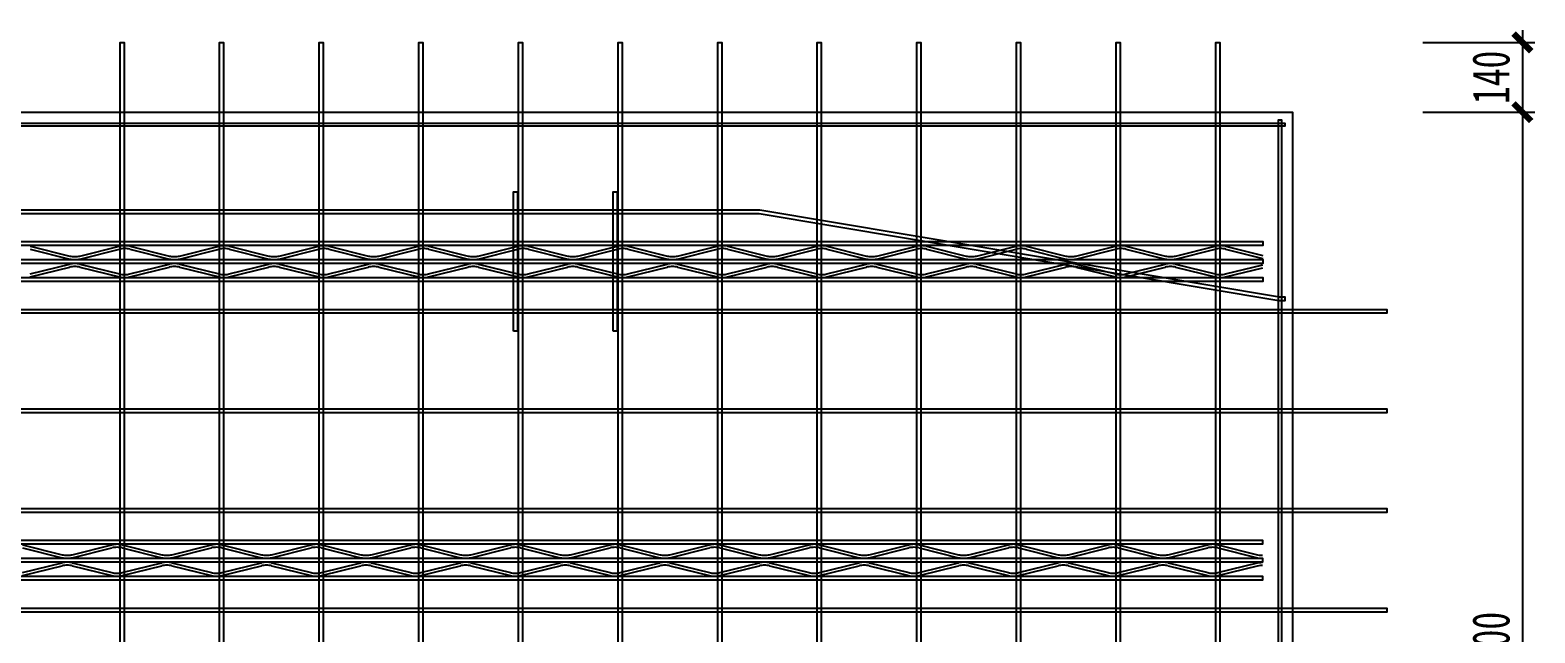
# Model space of a CAD drawing. Extents: x -524 to 129100, y -10500 to 1.
# Drawn here: x 28008 to 31029, y -7517 to -6306 of the extents above; entities that cross this region are included whole.
import ezdxf

# ---------------------------------------------------------------- set-up
doc = ezdxf.new("R2010")
doc.units = 0
doc.header["$LTSCALE"] = 250
doc.linetypes.add('BeePC_CENTER', pattern=[2, 1.25, -0.25, 0.25, -0.25])
doc.layers.get('0').update_dxf_attribs({"linetype": 'CONTINUOUS'})
doc.layers.get('Defpoints').update_dxf_attribs({"linetype": 'CONTINUOUS'})
for name, color, linetype in [('BeePC-CCBZ', 110, 'CONTINUOUS'), ('BeePC-GJ-LEVEL', 141, 'CONTINUOUS'), ('BeePC-GJ-Truss', 185, 'CONTINUOUS'), ('BeePC-TONG-ZT', 50, 'CONTINUOUS')]:
    doc.layers.add(name, color=color, linetype=linetype)
doc.styles.add('BeePC_Dim', font='simfang.ttf', dxfattribs={"width": 0.7})
doc.dimstyles.new('BeePC_DIM_25_25', dxfattribs={"dimtxt": 75, "dimasz": 25, "dimexe": 25, "dimexo": 0, "dimgap": 25, "dimtad": 1, "dimdec": 0, "dimzin": 0, "dimdsep": 46, "dimtxsty": 'BeePC_Dim', "dimblk": 'ARCHTICK', "dimcen": 0, "dimdle": 25, "dimclrt": 7, "dimadec": 0, "dimazin": 0, "dimtfac": 1, "dimtdec": 0, "dimtix": 1, "dimtmove": 2, "dimatfit": 3, "dimfxl": 250, "dimfxlon": 1, "dimtfill": 1, "dimtolj": 1, "dimtzin": 0, "dimarcsym": 0})

# ---------------------------------------------------------------- blocks, each defined once
blk = doc.blocks.new('_ArchTick')
at = {"color": 0, "linetype": 'ByBlock', "const_width": 0.5}
blk.add_lwpolyline([(-0.71, -0.71), (0.71, 0.71)], dxfattribs=at)
blk = doc.blocks.new('*D63')
at = {"layer": 'BeePC-CCBZ', "color": 0, "lineweight": -2, "transparency": 16777216}
for p, q in [((30542.4, -9417.9), (30542.4, -9642.9)), ((30732.4, -9417.9), (30732.4, -9642.9)), ((30517.4, -9617.9), (30757.4, -9617.9))]:
    blk.add_line(p, q, dxfattribs=at)
at = {"layer": 'Defpoints', "color": 0, "transparency": 16777216}
for p in [(30732.4, -6870.9), (30542.4, -7670.9), (30732.4, -9617.9)]:
    blk.add_point(p, dxfattribs=at)
at = {"layer": 'BeePC-CCBZ', "color": 0, "lineweight": -2, "transparency": 16777216, "xscale": 25, "yscale": 25, "zscale": 25, "rotation": 180}
blk.add_blockref('_ArchTick', (30542.4, -9617.9), dxfattribs=at)
at = {"layer": 'BeePC-CCBZ', "color": 0, "lineweight": -2, "transparency": 16777216, "xscale": 25, "yscale": 25, "zscale": 25}
blk.add_blockref('_ArchTick', (30732.4, -9617.9), dxfattribs=at)
at = {"layer": 'BeePC-CCBZ', "color": 7, "linetype": 'BeePC_CENTER', "transparency": 16777216, "insert": (30637.4, -9555), "char_height": 75, "attachment_point": 5, "style": 'BeePC_Dim', "bg_fill": 3, "box_fill_scale": 1.1, "bg_fill_color": 256, "bg_fill_true_color": 13158600, "bg_fill_transparency": 0}
blk.add_mtext('\\A1;190', dxfattribs=at)
blk = doc.blocks.new('*D64')
at = {"layer": 'BeePC-CCBZ', "color": 0, "lineweight": -2, "transparency": 16777216}
for p, q in [((31004.4, -6305.9), (31004.4, -6495.9)), ((30804.4, -6330.9), (31029.4, -6330.9)), ((30804.4, -6470.9), (31029.4, -6470.9))]:
    blk.add_line(p, q, dxfattribs=at)
at = {"layer": 'Defpoints', "color": 0, "transparency": 16777216}
for p in [(30392.6, -6330.9), (26782.6, -6470.9), (31004.4, -6470.9)]:
    blk.add_point(p, dxfattribs=at)
at = {"layer": 'BeePC-CCBZ', "color": 0, "lineweight": -2, "transparency": 16777216, "xscale": 25, "yscale": 25, "zscale": 25}
for p, rotation in [((31004.4, -6330.9), 270), ((31004.4, -6470.9), 90)]:
    blk.add_blockref('_ArchTick', p, dxfattribs=dict(at, rotation=rotation))
at = {"layer": 'BeePC-CCBZ', "color": 7, "linetype": 'BeePC_CENTER', "transparency": 16777216, "insert": (30941.5, -6400.9), "char_height": 75, "attachment_point": 5, "rotation": 90, "style": 'BeePC_Dim', "bg_fill": 3, "box_fill_scale": 1.1, "bg_fill_color": 256, "bg_fill_true_color": 13158600, "bg_fill_transparency": 0}
blk.add_mtext('\\A1;140', dxfattribs=at)
blk = doc.blocks.new('*D65')
at = {"layer": 'BeePC-CCBZ', "color": 0, "lineweight": -2, "transparency": 16777216}
for p, q in [((31004.4, -6445.9), (31004.4, -8895.9)), ((30804.4, -6470.9), (31029.4, -6470.9)), ((30804.4, -8870.9), (31029.4, -8870.9))]:
    blk.add_line(p, q, dxfattribs=at)
at = {"layer": 'Defpoints', "color": 0, "transparency": 16777216}
for p in [(26782.6, -6470.9), (26782.6, -8870.9), (31004.4, -8870.9)]:
    blk.add_point(p, dxfattribs=at)
at = {"layer": 'BeePC-CCBZ', "color": 0, "lineweight": -2, "transparency": 16777216, "xscale": 25, "yscale": 25, "zscale": 25}
for p, rotation in [((31004.4, -6470.9), 90), ((31004.4, -8870.9), 270)]:
    blk.add_blockref('_ArchTick', p, dxfattribs=dict(at, rotation=rotation))
at = {"layer": 'BeePC-CCBZ', "color": 7, "linetype": 'BeePC_CENTER', "transparency": 16777216, "insert": (30941.5, -7670.9), "char_height": 75, "attachment_point": 5, "rotation": 90, "style": 'BeePC_Dim', "bg_fill": 3, "box_fill_scale": 1.1, "bg_fill_color": 256, "bg_fill_true_color": 13158600, "bg_fill_transparency": 0}
blk.add_mtext('\\A1;200x12=2400', dxfattribs=at)

msp = doc.modelspace()

# ---------------------------------------------------------------- linework, layer by layer
for points in [[(28978.6, -6910.9), (28978.6, -6630.9), (28986.6, -6630.9), (28986.6, -6910.9), (28978.6, -6910.9)], [(29178.6, -6910.9), (29178.6, -6630.9), (29186.6, -6630.9), (29186.6, -6910.9), (29178.6, -6910.9)]]:
    msp.add_lwpolyline(points)
at = {"layer": 'BeePC-GJ-LEVEL'}
for points in [[(28188.6, -9341.9), (28188.6, -6330.9), (28196.6, -6330.9), (28196.6, -9341.9)], [(28388.6, -9341.9), (28388.6, -6330.9), (28396.6, -6330.9), (28396.6, -9341.9)], [(28588.6, -9341.9), (28588.6, -6330.9), (28596.6, -6330.9), (28596.6, -9341.9)], [(28788.6, -9341.9), (28788.6, -6330.9), (28796.6, -6330.9), (28796.6, -9341.9)], [(28988.6, -9341.9), (28988.6, -6330.9), (28996.6, -6330.9), (28996.6, -9341.9)], [(29188.6, -9341.9), (29188.6, -6330.9), (29196.6, -6330.9), (29196.6, -9341.9)], [(29388.6, -9341.9), (29388.6, -6330.9), (29396.6, -6330.9), (29396.6, -9341.9)], [(29588.6, -9341.9), (29588.6, -6330.9), (29596.6, -6330.9), (29596.6, -9341.9)], [(29788.6, -9341.9), (29788.6, -6330.9), (29796.6, -6330.9), (29796.6, -9341.9)], [(29988.6, -9341.9), (29988.6, -6330.9), (29996.6, -6330.9), (29996.6, -9341.9)], [(30188.6, -9341.9), (30188.6, -6330.9), (30196.6, -6330.9), (30196.6, -9341.9)], [(30388.6, -9341.9), (30388.6, -6330.9), (30396.6, -6330.9), (30396.6, -9341.9)], [(23037.8, -6492.9), (30527.4, -6492.9), (30527.4, -6498.9), (23037.8, -6498.9), (23037.8, -6492.9)], [(30514.4, -8855.9), (30514.4, -6485.9), (30520.4, -6485.9), (30520.4, -8855.9), (30514.4, -8855.9)], [(22882.8, -6866.9), (30732.4, -6866.9), (30732.4, -6874.9), (22882.8, -6874.9), (22882.8, -6866.9)], [(22882.8, -7066.9), (30732.4, -7066.9), (30732.4, -7074.9), (22882.8, -7074.9), (22882.8, -7066.9)], [(22882.8, -7266.9), (30732.4, -7266.9), (30732.4, -7274.9), (22882.8, -7274.9), (22882.8, -7266.9)], [(22882.8, -7466.9), (30732.4, -7466.9), (30732.4, -7474.9), (22882.8, -7474.9), (22882.8, -7466.9)]]:
    msp.add_lwpolyline(points, dxfattribs=at)
msp.add_lwpolyline([(23298.8, -6841.7), (24342.2, -6667.3, -0.041439), (24346.1, -6666.9), (29469.4, -6666.9, -0.041439), (29473.4, -6667.3), (30516.8, -6841.7, 0.041439), (30519.4, -6841.9), (30527.4, -6841.9), (30527.4, -6849.9), (30519.4, -6849.9, -0.041439), (30515.5, -6849.6), (29472.1, -6675.2, 0.041439), (29469.4, -6674.9), (24346.1, -6674.9, 0.041439), (24343.5, -6675.2), (23300.1, -6849.6, -0.041439), (23296.1, -6849.9), (23037.8, -6849.9), (23037.8, -6841.9), (23296.1, -6841.9, 0.041439), (23298.8, -6841.7)], format="xyb", dxfattribs=at)
at = {"layer": 'BeePC-GJ-Truss'}
for points in [[(23297.8, -6730.9), (30482.8, -6730.9), (30482.8, -6738.9), (23297.8, -6738.9), (23297.8, -6730.9)], [(23297.8, -6766.9), (30482.8, -6766.9), (30482.8, -6774.9), (23297.8, -6774.9), (23297.8, -6766.9), (23301.2, -6766.8), (23304.4, -6766.4), (23308, -6765.8), (23387.6, -6746.1)], [(28008, -6740.1), (28087.6, -6759.8)], [(28008, -6746.1), (28087.6, -6765.8)], [(28108, -6759.8), (28187.6, -6740.1)], [(28108, -6765.8), (28187.6, -6746.1)], [(28208, -6740.1), (28287.6, -6759.8)], [(28208, -6746.1), (28287.6, -6765.8)], [(28308, -6759.8), (28387.6, -6740.1)], [(28308, -6765.8), (28387.6, -6746.1)], [(28408, -6740.1), (28487.6, -6759.8)], [(28408, -6746.1), (28487.6, -6765.8)], [(28508, -6759.8), (28587.6, -6740.1)], [(28508, -6765.8), (28587.6, -6746.1)], [(28608, -6740.1), (28687.6, -6759.8)], [(28608, -6746.1), (28687.6, -6765.8)], [(28708, -6759.8), (28787.6, -6740.1)], [(28708, -6765.8), (28787.6, -6746.1)], [(28808, -6740.1), (28887.6, -6759.8)], [(28808, -6746.1), (28887.6, -6765.8)], [(28908, -6759.8), (28987.6, -6740.1)], [(28908, -6765.8), (28987.6, -6746.1)], [(29008, -6740.1), (29087.6, -6759.8)], [(29008, -6746.1), (29087.6, -6765.8)], [(29108, -6759.8), (29187.6, -6740.1)], [(29108, -6765.8), (29187.6, -6746.1)], [(29208, -6740.1), (29287.6, -6759.8)], [(29208, -6746.1), (29287.6, -6765.8)], [(29308, -6759.8), (29387.6, -6740.1)], [(29308, -6765.8), (29387.6, -6746.1)], [(29408, -6740.1), (29487.6, -6759.8)], [(29408, -6746.1), (29487.6, -6765.8)], [(29508, -6759.8), (29587.6, -6740.1)], [(29508, -6765.8), (29587.6, -6746.1)], [(29608, -6740.1), (29687.6, -6759.8)], [(29608, -6746.1), (29687.6, -6765.8)], [(29708, -6759.8), (29787.6, -6740.1)], [(29708, -6765.8), (29787.6, -6746.1)], [(29808, -6740.1), (29887.6, -6759.8)], [(29808, -6746.1), (29887.6, -6765.8)], [(29908, -6759.8), (29987.6, -6740.1)], [(29908, -6765.8), (29987.6, -6746.1)], [(30008, -6740.1), (30087.6, -6759.8)], [(30008, -6746.1), (30087.6, -6765.8)], [(30108, -6759.8), (30187.6, -6740.1)], [(30108, -6765.8), (30187.6, -6746.1)], [(30208, -6740.1), (30287.6, -6759.8)], [(30208, -6746.1), (30287.6, -6765.8)], [(30308, -6759.8), (30387.6, -6740.1)], [(30308, -6765.8), (30387.6, -6746.1)], [(30408, -6740.1), (30482.8, -6758.6)], [(30408, -6746.1), (30482.8, -6764.6)], [(28008, -6795.8), (28087.6, -6776.1)], [(28008, -6801.8), (28087.6, -6782.1)], [(28108, -6776.1), (28187.6, -6795.8)], [(28108, -6782.1), (28187.6, -6801.8)], [(28208, -6795.8), (28287.6, -6776.1)], [(28208, -6801.8), (28287.6, -6782.1)], [(28308, -6776.1), (28387.6, -6795.8)], [(28308, -6782.1), (28387.6, -6801.8)], [(28408, -6795.8), (28487.6, -6776.1)], [(28408, -6801.8), (28487.6, -6782.1)], [(28508, -6776.1), (28587.6, -6795.8)], [(28508, -6782.1), (28587.6, -6801.8)], [(28608, -6795.8), (28687.6, -6776.1)], [(28608, -6801.8), (28687.6, -6782.1)], [(28708, -6776.1), (28787.6, -6795.8)], [(28708, -6782.1), (28787.6, -6801.8)], [(28808, -6795.8), (28887.6, -6776.1)], [(28808, -6801.8), (28887.6, -6782.1)], [(28908, -6776.1), (28987.6, -6795.8)], [(28908, -6782.1), (28987.6, -6801.8)], [(29008, -6795.8), (29087.6, -6776.1)], [(29008, -6801.8), (29087.6, -6782.1)], [(29108, -6776.1), (29187.6, -6795.8)], [(29108, -6782.1), (29187.6, -6801.8)], [(29208, -6795.8), (29287.6, -6776.1)], [(29208, -6801.8), (29287.6, -6782.1)], [(29308, -6776.1), (29387.6, -6795.8)], [(29308, -6782.1), (29387.6, -6801.8)], [(29408, -6795.8), (29487.6, -6776.1)], [(29408, -6801.8), (29487.6, -6782.1)], [(29508, -6776.1), (29587.6, -6795.8)], [(29508, -6782.1), (29587.6, -6801.8)], [(29608, -6795.8), (29687.6, -6776.1)], [(29608, -6801.8), (29687.6, -6782.1)], [(29708, -6776.1), (29787.6, -6795.8)], [(29708, -6782.1), (29787.6, -6801.8)], [(29808, -6795.8), (29887.6, -6776.1)], [(29808, -6801.8), (29887.6, -6782.1)], [(29908, -6776.1), (29987.6, -6795.8)], [(29908, -6782.1), (29987.6, -6801.8)], [(30008, -6795.8), (30087.6, -6776.1)], [(30008, -6801.8), (30087.6, -6782.1)], [(30108, -6776.1), (30187.6, -6795.8)], [(30108, -6782.1), (30187.6, -6801.8)], [(30208, -6795.8), (30287.6, -6776.1)], [(30208, -6801.8), (30287.6, -6782.1)], [(30308, -6776.1), (30387.6, -6795.8)], [(30308, -6782.1), (30387.6, -6801.8)], [(30408, -6795.8), (30482.8, -6777.3)], [(30408, -6801.8), (30482.8, -6783.3)], [(23297.8, -6802.9), (30482.8, -6802.9), (30482.8, -6810.9), (23297.8, -6810.9), (23297.8, -6802.9)], [(23082.6, -7330.9), (30482.6, -7330.9), (30482.6, -7338.9), (23082.6, -7338.9), (23082.6, -7330.9)], [(27992.8, -7340.1), (28072.4, -7359.8)], [(28092.8, -7359.8), (28172.4, -7340.1)], [(28192.8, -7340.1), (28272.4, -7359.8)], [(28292.8, -7359.8), (28372.4, -7340.1)], [(28392.8, -7340.1), (28472.4, -7359.8)], [(28492.8, -7359.8), (28572.4, -7340.1)], [(28592.8, -7340.1), (28672.4, -7359.8)], [(28692.8, -7359.8), (28772.4, -7340.1)], [(28792.8, -7340.1), (28872.4, -7359.8)], [(28892.8, -7359.8), (28972.4, -7340.1)], [(28992.8, -7340.1), (29072.4, -7359.8)], [(29092.8, -7359.8), (29172.4, -7340.1)], [(29192.8, -7340.1), (29272.4, -7359.8)], [(29292.8, -7359.8), (29372.4, -7340.1)], [(29392.8, -7340.1), (29472.4, -7359.8)], [(29492.8, -7359.8), (29572.4, -7340.1)], [(29592.8, -7340.1), (29672.4, -7359.8)], [(29692.8, -7359.8), (29772.4, -7340.1)], [(29792.8, -7340.1), (29872.4, -7359.8)], [(29892.8, -7359.8), (29972.4, -7340.1)], [(29992.8, -7340.1), (30072.4, -7359.8)], [(30092.8, -7359.8), (30172.4, -7340.1)], [(30192.8, -7340.1), (30272.4, -7359.8)], [(30292.8, -7359.8), (30372.4, -7340.1)], [(30392.8, -7340.1), (30472.4, -7359.8), (30475.5, -7360.5), (30478.6, -7360.9), (30482.6, -7360.9)], [(23082.6, -7366.9), (30482.6, -7366.9), (30482.6, -7374.9), (23082.6, -7374.9), (23082.6, -7366.9), (23086, -7366.8), (23089.2, -7366.4), (23092.8, -7365.8), (23172.4, -7346.1)], [(27992.8, -7346.1), (28072.4, -7365.8)], [(28092.8, -7365.8), (28172.4, -7346.1)], [(28192.8, -7346.1), (28272.4, -7365.8)], [(28292.8, -7365.8), (28372.4, -7346.1)], [(28392.8, -7346.1), (28472.4, -7365.8)], [(28492.8, -7365.8), (28572.4, -7346.1)], [(28592.8, -7346.1), (28672.4, -7365.8)], [(28692.8, -7365.8), (28772.4, -7346.1)], [(28792.8, -7346.1), (28872.4, -7365.8)], [(28892.8, -7365.8), (28972.4, -7346.1)], [(28992.8, -7346.1), (29072.4, -7365.8)], [(29092.8, -7365.8), (29172.4, -7346.1)], [(29192.8, -7346.1), (29272.4, -7365.8)], [(29292.8, -7365.8), (29372.4, -7346.1)], [(29392.8, -7346.1), (29472.4, -7365.8)], [(29492.8, -7365.8), (29572.4, -7346.1)], [(29592.8, -7346.1), (29672.4, -7365.8)], [(29692.8, -7365.8), (29772.4, -7346.1)], [(29792.8, -7346.1), (29872.4, -7365.8)], [(29892.8, -7365.8), (29972.4, -7346.1)], [(29992.8, -7346.1), (30072.4, -7365.8)], [(30092.8, -7365.8), (30172.4, -7346.1)], [(30192.8, -7346.1), (30272.4, -7365.8)], [(30292.8, -7365.8), (30372.4, -7346.1)], [(30392.8, -7346.1), (30472.4, -7365.8), (30476, -7366.4), (30479.2, -7366.8), (30482.6, -7366.9)], [(27992.8, -7395.8), (28072.4, -7376.1)], [(27992.8, -7401.8), (28072.4, -7382.1)], [(28092.8, -7376.1), (28172.4, -7395.8)], [(28092.8, -7382.1), (28172.4, -7401.8)], [(28192.8, -7395.8), (28272.4, -7376.1)], [(28192.8, -7401.8), (28272.4, -7382.1)], [(28292.8, -7376.1), (28372.4, -7395.8)], [(28292.8, -7382.1), (28372.4, -7401.8)], [(28392.8, -7395.8), (28472.4, -7376.1)], [(28392.8, -7401.8), (28472.4, -7382.1)], [(28492.8, -7376.1), (28572.4, -7395.8)], [(28492.8, -7382.1), (28572.4, -7401.8)], [(28592.8, -7395.8), (28672.4, -7376.1)], [(28592.8, -7401.8), (28672.4, -7382.1)], [(28692.8, -7376.1), (28772.4, -7395.8)], [(28692.8, -7382.1), (28772.4, -7401.8)], [(28792.8, -7395.8), (28872.4, -7376.1)], [(28792.8, -7401.8), (28872.4, -7382.1)], [(28892.8, -7376.1), (28972.4, -7395.8)], [(28892.8, -7382.1), (28972.4, -7401.8)], [(28992.8, -7395.8), (29072.4, -7376.1)], [(28992.8, -7401.8), (29072.4, -7382.1)], [(29092.8, -7376.1), (29172.4, -7395.8)], [(29092.8, -7382.1), (29172.4, -7401.8)], [(29192.8, -7395.8), (29272.4, -7376.1)], [(29192.8, -7401.8), (29272.4, -7382.1)], [(29292.8, -7376.1), (29372.4, -7395.8)], [(29292.8, -7382.1), (29372.4, -7401.8)], [(29392.8, -7395.8), (29472.4, -7376.1)], [(29392.8, -7401.8), (29472.4, -7382.1)], [(29492.8, -7376.1), (29572.4, -7395.8)], [(29492.8, -7382.1), (29572.4, -7401.8)], [(29592.8, -7395.8), (29672.4, -7376.1)], [(29592.8, -7401.8), (29672.4, -7382.1)], [(29692.8, -7376.1), (29772.4, -7395.8)], [(29692.8, -7382.1), (29772.4, -7401.8)], [(29792.8, -7395.8), (29872.4, -7376.1)], [(29792.8, -7401.8), (29872.4, -7382.1)], [(29892.8, -7376.1), (29972.4, -7395.8)], [(29892.8, -7382.1), (29972.4, -7401.8)], [(29992.8, -7395.8), (30072.4, -7376.1)], [(29992.8, -7401.8), (30072.4, -7382.1)], [(30092.8, -7376.1), (30172.4, -7395.8)], [(30092.8, -7382.1), (30172.4, -7401.8)], [(30192.8, -7395.8), (30272.4, -7376.1)], [(30192.8, -7401.8), (30272.4, -7382.1)], [(30292.8, -7376.1), (30372.4, -7395.8)], [(30292.8, -7382.1), (30372.4, -7401.8)], [(30392.8, -7395.8), (30472.4, -7376.1), (30476, -7375.4), (30479.2, -7375.1), (30482.6, -7374.9)], [(30392.8, -7401.8), (30472.4, -7382.1), (30476.1, -7381.3), (30479.3, -7381), (30482.6, -7380.9)], [(23082.6, -7402.9), (30482.6, -7402.9), (30482.6, -7410.9), (23082.6, -7410.9), (23082.6, -7402.9)]]:
    msp.add_lwpolyline(points, dxfattribs=at)
for centre, major_axis, start_param, end_param in [((28096.6, -6757.5), (12, 0), 3.861169, 4.813041), ((28099, -6761.8), (18, 0), 4.026697, 4.647513), ((28099, -6757.5), (12, 0), 4.611737, 5.563609), ((28096.6, -6761.8), (18, 0), 4.777265, 5.398081), ((28199, -6744.1), (18, 0), 1.635672, 2.256488), ((28196.6, -6748.4), (12, 0), 1.470144, 2.422017), ((28196.6, -6744.1), (18, 0), 0.885104, 1.50592), ((28199, -6748.4), (12, 0), 0.719576, 1.671449), ((28296.6, -6757.5), (12, 0), 3.861169, 4.813041), ((28299, -6761.8), (18, 0), 4.026697, 4.647513), ((28299, -6757.5), (12, 0), 4.611737, 5.563609), ((28296.6, -6761.8), (18, 0), 4.777265, 5.398081), ((28399, -6744.1), (18, 0), 1.635672, 2.256488), ((28396.6, -6748.4), (12, 0), 1.470144, 2.422017), ((28396.6, -6744.1), (18, 0), 0.885104, 1.50592), ((28399, -6748.4), (12, 0), 0.719576, 1.671449), ((28496.6, -6757.5), (12, 0), 3.861169, 4.813041), ((28499, -6761.8), (18, 0), 4.026697, 4.647513), ((28499, -6757.5), (12, 0), 4.611737, 5.563609), ((28496.6, -6761.8), (18, 0), 4.777265, 5.398081), ((28599, -6744.1), (18, 0), 1.635672, 2.256488), ((28596.6, -6748.4), (12, 0), 1.470144, 2.422017), ((28596.6, -6744.1), (18, 0), 0.885104, 1.50592), ((28599, -6748.4), (12, 0), 0.719576, 1.671449), ((28696.6, -6757.5), (12, 0), 3.861169, 4.813041), ((28699, -6761.8), (18, 0), 4.026697, 4.647513), ((28699, -6757.5), (12, 0), 4.611737, 5.563609), ((28696.6, -6761.8), (18, 0), 4.777265, 5.398081), ((28799, -6744.1), (18, 0), 1.635672, 2.256488), ((28796.6, -6748.4), (12, 0), 1.470144, 2.422017), ((28796.6, -6744.1), (18, 0), 0.885104, 1.50592), ((28799, -6748.4), (12, 0), 0.719576, 1.671449), ((28896.6, -6757.5), (12, 0), 3.861169, 4.813041), ((28899, -6761.8), (18, 0), 4.026697, 4.647513), ((28899, -6757.5), (12, 0), 4.611737, 5.563609), ((28896.6, -6761.8), (18, 0), 4.777265, 5.398081), ((28999, -6744.1), (18, 0), 1.635672, 2.256488), ((28996.6, -6748.4), (12, 0), 1.470144, 2.422017), ((28996.6, -6744.1), (18, 0), 0.885104, 1.50592), ((28999, -6748.4), (12, 0), 0.719576, 1.671449), ((29096.6, -6757.5), (12, 0), 3.861169, 4.813041), ((29099, -6761.8), (18, 0), 4.026697, 4.647513), ((29099, -6757.5), (12, 0), 4.611737, 5.563609), ((29096.6, -6761.8), (18, 0), 4.777265, 5.398081), ((29199, -6744.1), (18, 0), 1.635672, 2.256488), ((29196.6, -6748.4), (12, 0), 1.470144, 2.422017), ((29196.6, -6744.1), (18, 0), 0.885104, 1.50592), ((29199, -6748.4), (12, 0), 0.719576, 1.671449), ((29296.6, -6757.5), (12, 0), 3.861169, 4.813041), ((29299, -6761.8), (18, 0), 4.026697, 4.647513), ((29299, -6757.5), (12, 0), 4.611737, 5.563609), ((29296.6, -6761.8), (18, 0), 4.777265, 5.398081), ((29399, -6744.1), (18, 0), 1.635672, 2.256488), ((29396.6, -6748.4), (12, 0), 1.470144, 2.422017), ((29396.6, -6744.1), (18, 0), 0.885104, 1.50592), ((29399, -6748.4), (12, 0), 0.719576, 1.671449), ((29496.6, -6757.5), (12, 0), 3.861169, 4.813041), ((29499, -6761.8), (18, 0), 4.026697, 4.647513), ((29499, -6757.5), (12, 0), 4.611737, 5.563609), ((29496.6, -6761.8), (18, 0), 4.777265, 5.398081), ((29599, -6744.1), (18, 0), 1.635672, 2.256488), ((29596.6, -6748.4), (12, 0), 1.470144, 2.422017), ((29596.6, -6744.1), (18, 0), 0.885104, 1.50592), ((29599, -6748.4), (12, 0), 0.719576, 1.671449), ((29696.6, -6757.5), (12, 0), 3.861169, 4.813041), ((29699, -6761.8), (18, 0), 4.026697, 4.647513), ((29699, -6757.5), (12, 0), 4.611737, 5.563609), ((29696.6, -6761.8), (18, 0), 4.777265, 5.398081), ((29799, -6744.1), (18, 0), 1.635672, 2.256488), ((29796.6, -6748.4), (12, 0), 1.470144, 2.422017), ((29796.6, -6744.1), (18, 0), 0.885104, 1.50592), ((29799, -6748.4), (12, 0), 0.719576, 1.671449), ((29896.6, -6757.5), (12, 0), 3.861169, 4.813041), ((29899, -6761.8), (18, 0), 4.026697, 4.647513), ((29899, -6757.5), (12, 0), 4.611737, 5.563609), ((29896.6, -6761.8), (18, 0), 4.777265, 5.398081), ((29999, -6744.1), (18, 0), 1.635672, 2.256488), ((29996.6, -6748.4), (12, 0), 1.470144, 2.422017), ((29996.6, -6744.1), (18, 0), 0.885104, 1.50592), ((29999, -6748.4), (12, 0), 0.719576, 1.671449), ((30096.6, -6757.5), (12, 0), 3.861169, 4.813041), ((30099, -6761.8), (18, 0), 4.026697, 4.647513), ((30099, -6757.5), (12, 0), 4.611737, 5.563609), ((30096.6, -6761.8), (18, 0), 4.777265, 5.398081), ((30199, -6744.1), (18, 0), 1.635672, 2.256488), ((30196.6, -6748.4), (12, 0), 1.470144, 2.422017), ((30196.6, -6744.1), (18, 0), 0.885104, 1.50592), ((30199, -6748.4), (12, 0), 0.719576, 1.671449), ((30296.6, -6757.5), (12, 0), 3.861169, 4.813041), ((30299, -6761.8), (18, 0), 4.026697, 4.647513), ((30299, -6757.5), (12, 0), 4.611737, 5.563609), ((30296.6, -6761.8), (18, 0), 4.777265, 5.398081), ((30399, -6744.1), (18, 0), 1.635672, 2.256488), ((30396.6, -6748.4), (12, 0), 1.470144, 2.422017), ((30396.6, -6744.1), (18, 0), 0.885104, 1.50592), ((30399, -6748.4), (12, 0), 0.719576, 1.671449), ((28099, -6780.1), (18, 0), 1.635672, 2.256488), ((28096.6, -6784.4), (12, 0), 1.470144, 2.422017), ((28096.6, -6780.1), (18, 0), 0.885104, 1.50592), ((28099, -6784.4), (12, 0), 0.719576, 1.671449), ((28196.6, -6793.5), (12, 0), 3.861169, 4.813041), ((28199, -6793.5), (12, 0), 4.611737, 5.563609), ((28299, -6780.1), (18, 0), 1.635672, 2.256488), ((28296.6, -6784.4), (12, 0), 1.470144, 2.422017), ((28296.6, -6780.1), (18, 0), 0.885104, 1.50592), ((28299, -6784.4), (12, 0), 0.719576, 1.671449), ((28396.6, -6793.5), (12, 0), 3.861169, 4.813041), ((28399, -6793.5), (12, 0), 4.611737, 5.563609), ((28499, -6780.1), (18, 0), 1.635672, 2.256488), ((28496.6, -6784.4), (12, 0), 1.470144, 2.422017), ((28496.6, -6780.1), (18, 0), 0.885104, 1.50592), ((28499, -6784.4), (12, 0), 0.719576, 1.671449), ((28596.6, -6793.5), (12, 0), 3.861169, 4.813041), ((28599, -6793.5), (12, 0), 4.611737, 5.563609), ((28699, -6780.1), (18, 0), 1.635672, 2.256488), ((28696.6, -6784.4), (12, 0), 1.470144, 2.422017), ((28696.6, -6780.1), (18, 0), 0.885104, 1.50592), ((28699, -6784.4), (12, 0), 0.719576, 1.671449), ((28796.6, -6793.5), (12, 0), 3.861169, 4.813041), ((28799, -6793.5), (12, 0), 4.611737, 5.563609), ((28899, -6780.1), (18, 0), 1.635672, 2.256488), ((28896.6, -6784.4), (12, 0), 1.470144, 2.422017), ((28896.6, -6780.1), (18, 0), 0.885104, 1.50592), ((28899, -6784.4), (12, 0), 0.719576, 1.671449), ((28996.6, -6793.5), (12, 0), 3.861169, 4.813041), ((28999, -6793.5), (12, 0), 4.611737, 5.563609), ((29099, -6780.1), (18, 0), 1.635672, 2.256488), ((29096.6, -6784.4), (12, 0), 1.470144, 2.422017), ((29096.6, -6780.1), (18, 0), 0.885104, 1.50592), ((29099, -6784.4), (12, 0), 0.719576, 1.671449), ((29196.6, -6793.5), (12, 0), 3.861169, 4.813041), ((29199, -6793.5), (12, 0), 4.611737, 5.563609), ((29299, -6780.1), (18, 0), 1.635672, 2.256488), ((29296.6, -6784.4), (12, 0), 1.470144, 2.422017), ((29296.6, -6780.1), (18, 0), 0.885104, 1.50592), ((29299, -6784.4), (12, 0), 0.719576, 1.671449), ((29396.6, -6793.5), (12, 0), 3.861169, 4.813041), ((29399, -6793.5), (12, 0), 4.611737, 5.563609), ((29499, -6780.1), (18, 0), 1.635672, 2.256488), ((29496.6, -6784.4), (12, 0), 1.470144, 2.422017), ((29496.6, -6780.1), (18, 0), 0.885104, 1.50592), ((29499, -6784.4), (12, 0), 0.719576, 1.671449), ((29596.6, -6793.5), (12, 0), 3.861169, 4.813041), ((29599, -6793.5), (12, 0), 4.611737, 5.563609), ((29699, -6780.1), (18, 0), 1.635672, 2.256488), ((29696.6, -6784.4), (12, 0), 1.470144, 2.422017), ((29696.6, -6780.1), (18, 0), 0.885104, 1.50592), ((29699, -6784.4), (12, 0), 0.719576, 1.671449), ((29796.6, -6793.5), (12, 0), 3.861169, 4.813041), ((29799, -6793.5), (12, 0), 4.611737, 5.563609), ((29899, -6780.1), (18, 0), 1.635672, 2.256488), ((29896.6, -6784.4), (12, 0), 1.470144, 2.422017), ((29896.6, -6780.1), (18, 0), 0.885104, 1.50592), ((29899, -6784.4), (12, 0), 0.719576, 1.671449), ((29996.6, -6793.5), (12, 0), 3.861169, 4.813041), ((29999, -6793.5), (12, 0), 4.611737, 5.563609), ((30099, -6780.1), (18, 0), 1.635672, 2.256488), ((30096.6, -6784.4), (12, 0), 1.470144, 2.422017), ((30096.6, -6780.1), (18, 0), 0.885104, 1.50592), ((30099, -6784.4), (12, 0), 0.719576, 1.671449), ((30196.6, -6793.5), (12, 0), 3.861169, 4.813041), ((30199, -6793.5), (12, 0), 4.611737, 5.563609), ((30299, -6780.1), (18, 0), 1.635672, 2.256488), ((30296.6, -6784.4), (12, 0), 1.470144, 2.422017), ((30296.6, -6780.1), (18, 0), 0.885104, 1.50592), ((30299, -6784.4), (12, 0), 0.719576, 1.671449), ((30396.6, -6793.5), (12, 0), 3.861169, 4.813041), ((30399, -6793.5), (12, 0), 4.611737, 5.563609), ((28199, -6797.8), (18, 0), 4.026697, 4.647513), ((28196.6, -6797.8), (18, 0), 4.777265, 5.398081), ((28399, -6797.8), (18, 0), 4.026697, 4.647513), ((28396.6, -6797.8), (18, 0), 4.777265, 5.398081), ((28599, -6797.8), (18, 0), 4.026697, 4.647513), ((28596.6, -6797.8), (18, 0), 4.777265, 5.398081), ((28799, -6797.8), (18, 0), 4.026697, 4.647513), ((28796.6, -6797.8), (18, 0), 4.777265, 5.398081), ((28999, -6797.8), (18, 0), 4.026697, 4.647513), ((28996.6, -6797.8), (18, 0), 4.777265, 5.398081), ((29199, -6797.8), (18, 0), 4.026697, 4.647513), ((29196.6, -6797.8), (18, 0), 4.777265, 5.398081), ((29399, -6797.8), (18, 0), 4.026697, 4.647513), ((29396.6, -6797.8), (18, 0), 4.777265, 5.398081), ((29599, -6797.8), (18, 0), 4.026697, 4.647513), ((29596.6, -6797.8), (18, 0), 4.777265, 5.398081), ((29799, -6797.8), (18, 0), 4.026697, 4.647513), ((29796.6, -6797.8), (18, 0), 4.777265, 5.398081), ((29999, -6797.8), (18, 0), 4.026697, 4.647513), ((29996.6, -6797.8), (18, 0), 4.777265, 5.398081), ((30199, -6797.8), (18, 0), 4.026697, 4.647513), ((30196.6, -6797.8), (18, 0), 4.777265, 5.398081), ((30399, -6797.8), (18, 0), 4.026697, 4.647513), ((30396.6, -6797.8), (18, 0), 4.777265, 5.398081), ((28183.8, -7344.1), (18, 0), 1.635672, 2.256488), ((28181.4, -7344.1), (18, 0), 0.885104, 1.50592), ((28383.8, -7344.1), (18, 0), 1.635672, 2.256488), ((28381.4, -7344.1), (18, 0), 0.885104, 1.50592), ((28583.8, -7344.1), (18, 0), 1.635672, 2.256488), ((28581.4, -7344.1), (18, 0), 0.885104, 1.50592), ((28783.8, -7344.1), (18, 0), 1.635672, 2.256488), ((28781.4, -7344.1), (18, 0), 0.885104, 1.50592), ((28983.8, -7344.1), (18, 0), 1.635672, 2.256488), ((28981.4, -7344.1), (18, 0), 0.885104, 1.50592), ((29183.8, -7344.1), (18, 0), 1.635672, 2.256488), ((29181.4, -7344.1), (18, 0), 0.885104, 1.50592), ((29383.8, -7344.1), (18, 0), 1.635672, 2.256488), ((29381.4, -7344.1), (18, 0), 0.885104, 1.50592), ((29583.8, -7344.1), (18, 0), 1.635672, 2.256488), ((29581.4, -7344.1), (18, 0), 0.885104, 1.50592), ((29783.8, -7344.1), (18, 0), 1.635672, 2.256488), ((29781.4, -7344.1), (18, 0), 0.885104, 1.50592), ((29983.8, -7344.1), (18, 0), 1.635672, 2.256488), ((29981.4, -7344.1), (18, 0), 0.885104, 1.50592), ((30183.8, -7344.1), (18, 0), 1.635672, 2.256488), ((30181.4, -7344.1), (18, 0), 0.885104, 1.50592), ((30383.8, -7344.1), (18, 0), 1.635672, 2.256488), ((30381.4, -7344.1), (18, 0), 0.885104, 1.50592), ((28081.4, -7357.5), (12, 0), 3.861169, 4.813041), ((28083.8, -7361.8), (18, 0), 4.026697, 4.647513), ((28083.8, -7357.5), (12, 0), 4.611737, 5.563609), ((28081.4, -7361.8), (18, 0), 4.777265, 5.398081), ((28181.4, -7348.4), (12, 0), 1.470144, 2.422017), ((28183.8, -7348.4), (12, 0), 0.719576, 1.671449), ((28281.4, -7357.5), (12, 0), 3.861169, 4.813041), ((28283.8, -7361.8), (18, 0), 4.026697, 4.647513), ((28283.8, -7357.5), (12, 0), 4.611737, 5.563609), ((28281.4, -7361.8), (18, 0), 4.777265, 5.398081), ((28381.4, -7348.4), (12, 0), 1.470144, 2.422017), ((28383.8, -7348.4), (12, 0), 0.719576, 1.671449), ((28481.4, -7357.5), (12, 0), 3.861169, 4.813041), ((28483.8, -7361.8), (18, 0), 4.026697, 4.647513), ((28483.8, -7357.5), (12, 0), 4.611737, 5.563609), ((28481.4, -7361.8), (18, 0), 4.777265, 5.398081), ((28581.4, -7348.4), (12, 0), 1.470144, 2.422017), ((28583.8, -7348.4), (12, 0), 0.719576, 1.671449), ((28681.4, -7357.5), (12, 0), 3.861169, 4.813041), ((28683.8, -7361.8), (18, 0), 4.026697, 4.647513), ((28683.8, -7357.5), (12, 0), 4.611737, 5.563609), ((28681.4, -7361.8), (18, 0), 4.777265, 5.398081), ((28781.4, -7348.4), (12, 0), 1.470144, 2.422017), ((28783.8, -7348.4), (12, 0), 0.719576, 1.671449), ((28881.4, -7357.5), (12, 0), 3.861169, 4.813041), ((28883.8, -7361.8), (18, 0), 4.026697, 4.647513), ((28883.8, -7357.5), (12, 0), 4.611737, 5.563609), ((28881.4, -7361.8), (18, 0), 4.777265, 5.398081), ((28981.4, -7348.4), (12, 0), 1.470144, 2.422017), ((28983.8, -7348.4), (12, 0), 0.719576, 1.671449), ((29081.4, -7357.5), (12, 0), 3.861169, 4.813041), ((29083.8, -7361.8), (18, 0), 4.026697, 4.647513), ((29083.8, -7357.5), (12, 0), 4.611737, 5.563609), ((29081.4, -7361.8), (18, 0), 4.777265, 5.398081), ((29181.4, -7348.4), (12, 0), 1.470144, 2.422017), ((29183.8, -7348.4), (12, 0), 0.719576, 1.671449), ((29281.4, -7357.5), (12, 0), 3.861169, 4.813041), ((29283.8, -7361.8), (18, 0), 4.026697, 4.647513), ((29283.8, -7357.5), (12, 0), 4.611737, 5.563609), ((29281.4, -7361.8), (18, 0), 4.777265, 5.398081), ((29381.4, -7348.4), (12, 0), 1.470144, 2.422017), ((29383.8, -7348.4), (12, 0), 0.719576, 1.671449), ((29481.4, -7357.5), (12, 0), 3.861169, 4.813041), ((29483.8, -7361.8), (18, 0), 4.026697, 4.647513), ((29483.8, -7357.5), (12, 0), 4.611737, 5.563609), ((29481.4, -7361.8), (18, 0), 4.777265, 5.398081), ((29581.4, -7348.4), (12, 0), 1.470144, 2.422017), ((29583.8, -7348.4), (12, 0), 0.719576, 1.671449), ((29681.4, -7357.5), (12, 0), 3.861169, 4.813041), ((29683.8, -7361.8), (18, 0), 4.026697, 4.647513), ((29683.8, -7357.5), (12, 0), 4.611737, 5.563609), ((29681.4, -7361.8), (18, 0), 4.777265, 5.398081), ((29781.4, -7348.4), (12, 0), 1.470144, 2.422017), ((29783.8, -7348.4), (12, 0), 0.719576, 1.671449), ((29881.4, -7357.5), (12, 0), 3.861169, 4.813041), ((29883.8, -7361.8), (18, 0), 4.026697, 4.647513), ((29883.8, -7357.5), (12, 0), 4.611737, 5.563609), ((29881.4, -7361.8), (18, 0), 4.777265, 5.398081), ((29981.4, -7348.4), (12, 0), 1.470144, 2.422017), ((29983.8, -7348.4), (12, 0), 0.719576, 1.671449), ((30081.4, -7357.5), (12, 0), 3.861169, 4.813041), ((30083.8, -7361.8), (18, 0), 4.026697, 4.647513), ((30083.8, -7357.5), (12, 0), 4.611737, 5.563609), ((30081.4, -7361.8), (18, 0), 4.777265, 5.398081), ((30181.4, -7348.4), (12, 0), 1.470144, 2.422017), ((30183.8, -7348.4), (12, 0), 0.719576, 1.671449), ((30281.4, -7357.5), (12, 0), 3.861169, 4.813041), ((30283.8, -7361.8), (18, 0), 4.026697, 4.647513), ((30283.8, -7357.5), (12, 0), 4.611737, 5.563609), ((30281.4, -7361.8), (18, 0), 4.777265, 5.398081), ((30381.4, -7348.4), (12, 0), 1.470144, 2.422017), ((30383.8, -7348.4), (12, 0), 0.719576, 1.671449), ((28083.8, -7380.1), (18, 0), 1.635672, 2.256488), ((28081.4, -7384.4), (12, 0), 1.470144, 2.422017), ((28081.4, -7380.1), (18, 0), 0.885104, 1.50592), ((28083.8, -7384.4), (12, 0), 0.719576, 1.671449), ((28181.4, -7393.5), (12, 0), 3.861169, 4.813041), ((28183.8, -7397.8), (18, 0), 4.026697, 4.647513), ((28183.8, -7393.5), (12, 0), 4.611737, 5.563609), ((28181.4, -7397.8), (18, 0), 4.777265, 5.398081), ((28283.8, -7380.1), (18, 0), 1.635672, 2.256488), ((28281.4, -7384.4), (12, 0), 1.470144, 2.422017), ((28281.4, -7380.1), (18, 0), 0.885104, 1.50592), ((28283.8, -7384.4), (12, 0), 0.719576, 1.671449), ((28381.4, -7393.5), (12, 0), 3.861169, 4.813041), ((28383.8, -7397.8), (18, 0), 4.026697, 4.647513), ((28383.8, -7393.5), (12, 0), 4.611737, 5.563609), ((28381.4, -7397.8), (18, 0), 4.777265, 5.398081), ((28483.8, -7380.1), (18, 0), 1.635672, 2.256488), ((28481.4, -7384.4), (12, 0), 1.470144, 2.422017), ((28481.4, -7380.1), (18, 0), 0.885104, 1.50592), ((28483.8, -7384.4), (12, 0), 0.719576, 1.671449), ((28581.4, -7393.5), (12, 0), 3.861169, 4.813041), ((28583.8, -7397.8), (18, 0), 4.026697, 4.647513), ((28583.8, -7393.5), (12, 0), 4.611737, 5.563609), ((28581.4, -7397.8), (18, 0), 4.777265, 5.398081), ((28683.8, -7380.1), (18, 0), 1.635672, 2.256488), ((28681.4, -7384.4), (12, 0), 1.470144, 2.422017), ((28681.4, -7380.1), (18, 0), 0.885104, 1.50592), ((28683.8, -7384.4), (12, 0), 0.719576, 1.671449), ((28781.4, -7393.5), (12, 0), 3.861169, 4.813041), ((28783.8, -7397.8), (18, 0), 4.026697, 4.647513), ((28783.8, -7393.5), (12, 0), 4.611737, 5.563609), ((28781.4, -7397.8), (18, 0), 4.777265, 5.398081), ((28883.8, -7380.1), (18, 0), 1.635672, 2.256488), ((28881.4, -7384.4), (12, 0), 1.470144, 2.422017), ((28881.4, -7380.1), (18, 0), 0.885104, 1.50592), ((28883.8, -7384.4), (12, 0), 0.719576, 1.671449), ((28981.4, -7393.5), (12, 0), 3.861169, 4.813041), ((28983.8, -7397.8), (18, 0), 4.026697, 4.647513), ((28983.8, -7393.5), (12, 0), 4.611737, 5.563609), ((28981.4, -7397.8), (18, 0), 4.777265, 5.398081), ((29083.8, -7380.1), (18, 0), 1.635672, 2.256488), ((29081.4, -7384.4), (12, 0), 1.470144, 2.422017), ((29081.4, -7380.1), (18, 0), 0.885104, 1.50592), ((29083.8, -7384.4), (12, 0), 0.719576, 1.671449), ((29181.4, -7393.5), (12, 0), 3.861169, 4.813041), ((29183.8, -7397.8), (18, 0), 4.026697, 4.647513), ((29183.8, -7393.5), (12, 0), 4.611737, 5.563609), ((29181.4, -7397.8), (18, 0), 4.777265, 5.398081), ((29283.8, -7380.1), (18, 0), 1.635672, 2.256488), ((29281.4, -7384.4), (12, 0), 1.470144, 2.422017), ((29281.4, -7380.1), (18, 0), 0.885104, 1.50592), ((29283.8, -7384.4), (12, 0), 0.719576, 1.671449), ((29381.4, -7393.5), (12, 0), 3.861169, 4.813041), ((29383.8, -7397.8), (18, 0), 4.026697, 4.647513), ((29383.8, -7393.5), (12, 0), 4.611737, 5.563609), ((29381.4, -7397.8), (18, 0), 4.777265, 5.398081), ((29483.8, -7380.1), (18, 0), 1.635672, 2.256488), ((29481.4, -7384.4), (12, 0), 1.470144, 2.422017), ((29481.4, -7380.1), (18, 0), 0.885104, 1.50592), ((29483.8, -7384.4), (12, 0), 0.719576, 1.671449), ((29581.4, -7393.5), (12, 0), 3.861169, 4.813041), ((29583.8, -7397.8), (18, 0), 4.026697, 4.647513), ((29583.8, -7393.5), (12, 0), 4.611737, 5.563609), ((29581.4, -7397.8), (18, 0), 4.777265, 5.398081), ((29683.8, -7380.1), (18, 0), 1.635672, 2.256488), ((29681.4, -7384.4), (12, 0), 1.470144, 2.422017), ((29681.4, -7380.1), (18, 0), 0.885104, 1.50592), ((29683.8, -7384.4), (12, 0), 0.719576, 1.671449), ((29781.4, -7393.5), (12, 0), 3.861169, 4.813041), ((29783.8, -7397.8), (18, 0), 4.026697, 4.647513), ((29783.8, -7393.5), (12, 0), 4.611737, 5.563609), ((29781.4, -7397.8), (18, 0), 4.777265, 5.398081), ((29883.8, -7380.1), (18, 0), 1.635672, 2.256488), ((29881.4, -7384.4), (12, 0), 1.470144, 2.422017), ((29881.4, -7380.1), (18, 0), 0.885104, 1.50592), ((29883.8, -7384.4), (12, 0), 0.719576, 1.671449), ((29981.4, -7393.5), (12, 0), 3.861169, 4.813041), ((29983.8, -7397.8), (18, 0), 4.026697, 4.647513), ((29983.8, -7393.5), (12, 0), 4.611737, 5.563609), ((29981.4, -7397.8), (18, 0), 4.777265, 5.398081), ((30083.8, -7380.1), (18, 0), 1.635672, 2.256488), ((30081.4, -7384.4), (12, 0), 1.470144, 2.422017), ((30081.4, -7380.1), (18, 0), 0.885104, 1.50592), ((30083.8, -7384.4), (12, 0), 0.719576, 1.671449), ((30181.4, -7393.5), (12, 0), 3.861169, 4.813041), ((30183.8, -7397.8), (18, 0), 4.026697, 4.647513), ((30183.8, -7393.5), (12, 0), 4.611737, 5.563609), ((30181.4, -7397.8), (18, 0), 4.777265, 5.398081), ((30283.8, -7380.1), (18, 0), 1.635672, 2.256488), ((30281.4, -7384.4), (12, 0), 1.470144, 2.422017), ((30281.4, -7380.1), (18, 0), 0.885104, 1.50592), ((30283.8, -7384.4), (12, 0), 0.719576, 1.671449), ((30381.4, -7393.5), (12, 0), 3.861169, 4.813041), ((30383.8, -7397.8), (18, 0), 4.026697, 4.647513), ((30383.8, -7393.5), (12, 0), 4.611737, 5.563609), ((30381.4, -7397.8), (18, 0), 4.777265, 5.398081)]:
    msp.add_ellipse(centre, major_axis=major_axis, ratio=0.288551, start_param=start_param, end_param=end_param, dxfattribs=at)
at = {"layer": 'BeePC-TONG-ZT'}
msp.add_lwpolyline([(23272.8, -6820.9), (23272.8, -6470.9), (30542.4, -6470.9), (30542.4, -8870.9), (23022.8, -8870.9), (23022.8, -6820.9), (23272.8, -6820.9)], dxfattribs=at)

# ---------------------------------------------------------------- next in the draw order: dimensions: what is measured, and where the dimension line sits
at = {"layer": 'BeePC-CCBZ'}
for base, p1, p2, angle, picture, middle in [((31004.4, -6470.9), (30392.6, -6330.9), (26782.6, -6470.9), 90, '*D64', (30941.5, -6400.9)), ((30732.4, -9617.9), (30542.4, -7670.9), (30732.4, -6870.9), 0, '*D63', (30637.4, -9555))]:
    dim = msp.add_linear_dim(base=base, p1=p1, p2=p2, angle=angle, dimstyle='BeePC_DIM_25_25', override={"dimfxl": 200}, dxfattribs=at)
    dim.commit()
    dim.dimension.update_dxf_attribs({"geometry": picture, "text_midpoint": middle})

# ---------------------------------------------------------------- next in the draw order: dimensions: what is measured, and where the dimension line sits
dim = msp.add_linear_dim(base=(31004.4, -8870.9), p1=(26782.6, -6470.9), p2=(26782.6, -8870.9), angle=90, text='200x12=2400', dimstyle='BeePC_DIM_25_25', override={"dimfxl": 200}, dxfattribs=at)
dim.commit()
dim.dimension.update_dxf_attribs({"geometry": '*D65', "text_midpoint": (30941.5, -7670.9)})

doc.saveas('drawing.dxf')
